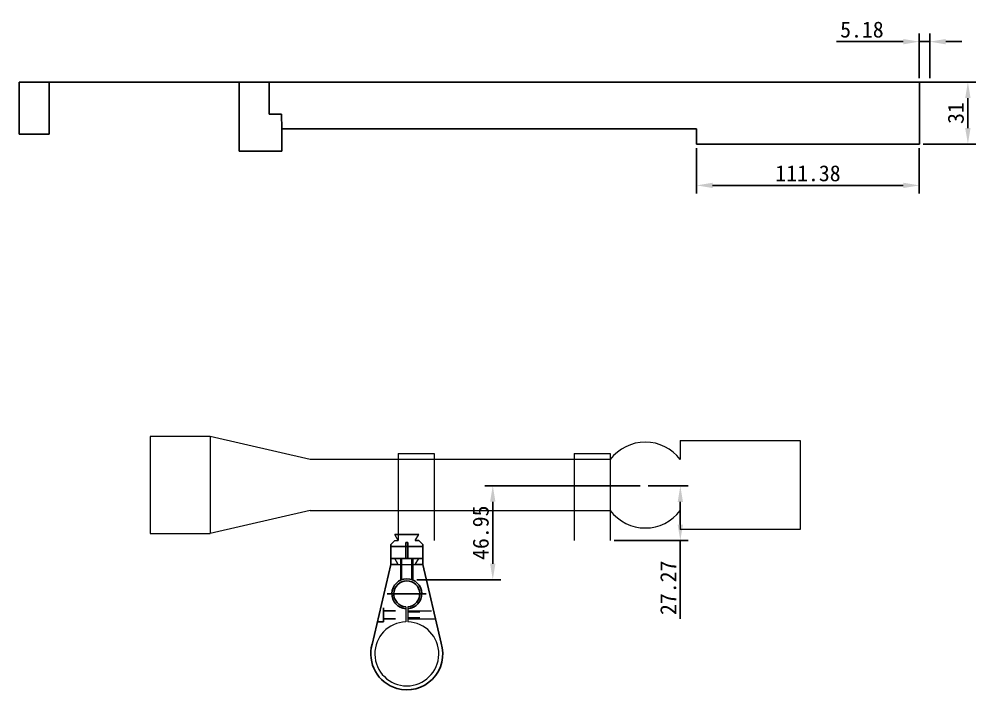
# Model space of a CAD drawing. Header units: millimetres. Extents: x 1443 to 3417, y 283 to 1662.
# Drawn here: x 2938.4 to 3416.7, y 950.4 to 1285.7 of the extents above; entities that cross this region are included whole.
import ezdxf

# ---------------------------------------------------------------- set-up
doc = ezdxf.new("R2010")
doc.units = ezdxf.units.MM
doc.linetypes.add('ACAD_ISO03W100', pattern=[30, 12, -18])
doc.linetypes.add('DASHDOTX3', pattern=[508, 254, -127, 0, -127])
doc.layers.get('Defpoints').update_dxf_attribs({"color": 6})
doc.layers.add('中线', color=1, linetype='DASHDOTX3')
doc.layers.add('虚线', color=2, linetype='ACAD_ISO03W100')
doc.layers.add('实线', color=7, linetype='Continuous', lineweight=20)
doc.layers.add('实线2', color=5, linetype='Continuous', lineweight=20)
doc.styles.get("Standard").update_dxf_attribs({"font": 'SimSun.ttf'})
doc.dimstyles.new('大尺寸', dxfattribs={"dimtxt": 8, "dimasz": 8, "dimexe": 4, "dimexo": 2, "dimgap": 2, "dimtad": 1, "dimdsep": 46, "dimtxsty": 'Standard', "dimcen": 8, "dimadec": 0, "dimazin": 0, "dimtfac": 1, "dimtmove": 0, "dimatfit": 3, "dimfxl": 1, "dimarcsym": 0})

# ---------------------------------------------------------------- blocks, each defined once
blk = doc.blocks.new('*D179')
at = {"color": 0, "lineweight": -2}
for p, q in [((3388.47, 1256.27), (3388.47, 1278.44)), ((3393.65, 1256.27), (3393.65, 1278.44)), ((3380.47, 1274.44), (3347.05, 1274.44)), ((3393.65, 1274.44), (3388.47, 1274.44)), ((3401.65, 1274.44), (3409.65, 1274.44))]:
    blk.add_line(p, q, dxfattribs=at)
at = {"color": 0}
for points in [[(3380.47, 1275.77), (3380.47, 1273.11), (3388.47, 1274.44)], [(3401.65, 1275.77), (3401.65, 1273.11), (3393.65, 1274.44)]]:
    blk.add_solid(points, dxfattribs=at)
at = {"layer": 'Defpoints', "color": 0}
for p in [(3388.47, 1274.44), (3388.47, 1254.27), (3393.65, 1254.27)]:
    blk.add_point(p, dxfattribs=at)
at = {"color": 0, "insert": (3359.76, 1280.44), "char_height": 8, "attachment_point": 5}
blk.add_mtext('5.18', dxfattribs=at)
blk = doc.blocks.new('*D180')
at = {"color": 0, "lineweight": -2}
for p, q in [((3390.47, 1254.27), (3416.74, 1254.27)), ((3412.74, 1246.27), (3412.74, 1231.27)), ((3390.47, 1223.27), (3416.74, 1223.27))]:
    blk.add_line(p, q, dxfattribs=at)
at = {"color": 0}
for points in [[(3411.4, 1246.27), (3414.07, 1246.27), (3412.74, 1254.27)], [(3411.4, 1231.27), (3414.07, 1231.27), (3412.74, 1223.27)]]:
    blk.add_solid(points, dxfattribs=at)
at = {"layer": 'Defpoints', "color": 0}
for p in [(3388.47, 1254.27), (3388.47, 1223.27), (3412.74, 1223.27)]:
    blk.add_point(p, dxfattribs=at)
at = {"color": 0, "insert": (3406.74, 1238.77), "char_height": 8, "attachment_point": 5, "rotation": 90}
blk.add_mtext('31', dxfattribs=at)
blk = doc.blocks.new('*D181')
at = {"color": 0, "lineweight": -2}
for p, q in [((3277.1, 1221.27), (3277.1, 1198.59)), ((3388.47, 1221.27), (3388.47, 1198.59)), ((3380.47, 1202.59), (3285.1, 1202.59))]:
    blk.add_line(p, q, dxfattribs=at)
at = {"color": 0}
for points in [[(3285.1, 1203.92), (3285.1, 1201.26), (3277.1, 1202.59)], [(3380.47, 1203.92), (3380.47, 1201.26), (3388.47, 1202.59)]]:
    blk.add_solid(points, dxfattribs=at)
at = {"layer": 'Defpoints', "color": 0}
for p in [(3277.1, 1223.27), (3388.47, 1223.27), (3277.1, 1202.59)]:
    blk.add_point(p, dxfattribs=at)
at = {"color": 0, "insert": (3332.79, 1208.59), "char_height": 8, "attachment_point": 5}
blk.add_mtext('111.38', dxfattribs=at)
blk = doc.blocks.new('*D329')
at = {"color": 0, "lineweight": -2}
for p, q in [((3252.84, 1052.34), (3272.97, 1052.34)), ((3268.97, 1044.34), (3268.97, 1033.06)), ((3235.97, 1025.06), (3272.97, 1025.06)), ((3268.97, 1025.06), (3268.97, 985.86))]:
    blk.add_line(p, q, dxfattribs=at)
at = {"color": 0}
for points in [[(3267.63, 1044.34), (3270.3, 1044.34), (3268.97, 1052.34)], [(3267.63, 1033.06), (3270.3, 1033.06), (3268.97, 1025.06)]]:
    blk.add_solid(points, dxfattribs=at)
at = {"layer": 'Defpoints', "color": 0}
for p in [(3250.84, 1052.34), (3233.97, 1025.06), (3268.97, 1025.06)]:
    blk.add_point(p, dxfattribs=at)
at = {"color": 0, "insert": (3262.97, 1001.46), "char_height": 8, "attachment_point": 5, "rotation": 90}
blk.add_mtext('27.27', dxfattribs=at)
blk = doc.blocks.new('*D330')
at = {"color": 0, "lineweight": -2}
for p, q in [((3248.84, 1052.45), (3171.2, 1052.45)), ((3175.2, 1044.45), (3175.2, 1013.5)), ((3137.24, 1005.5), (3179.2, 1005.5))]:
    blk.add_line(p, q, dxfattribs=at)
at = {"color": 0}
for points in [[(3173.87, 1044.45), (3176.54, 1044.45), (3175.2, 1052.45)], [(3173.87, 1013.5), (3176.54, 1013.5), (3175.2, 1005.5)]]:
    blk.add_solid(points, dxfattribs=at)
at = {"layer": 'Defpoints', "color": 0}
for p in [(3250.84, 1052.45), (3135.24, 1005.5), (3175.2, 1005.5)]:
    blk.add_point(p, dxfattribs=at)
at = {"color": 0, "insert": (3169.2, 1028.98), "char_height": 8, "attachment_point": 5, "rotation": 90}
blk.add_mtext('46.95', dxfattribs=at)

msp = doc.modelspace()

# ---------------------------------------------------------------- linework, layer by layer
for p, q in [((3393.65133, 1254.27081), (2938.38828, 1254.27081)), ((2938.38828, 1228.27594), (2938.38828, 1254.27081)), ((3048.47178, 1254.27054), (2953.38828, 1254.27081)), ((2953.38828, 1254.27081), (2953.38828, 1228.27594)), ((3048.47178, 1219.77081), (3048.47178, 1254.27054)), ((3063.47178, 1254.27081), (3063.47178, 1238.27219)), ((3388.47422, 1254.27081), (3388.47422, 1223.2719)), ((3063.47178, 1238.27219), (3069.63585, 1238.27218)), ((3069.63585, 1238.27218), (3069.80267, 1230.9052)), ((3277.09812, 1230.9052), (3069.80267, 1230.9052)), ((3069.80267, 1230.9052), (3069.80267, 1219.77081)), ((3277.09812, 1223.2719), (3277.09812, 1230.9052)), ((2953.38828, 1228.27594), (2938.38828, 1228.27594)), ((3277.09812, 1223.2719), (3388.47422, 1223.2719)), ((3069.80267, 1219.77081), (3048.47178, 1219.77081)), ((3131.71209, 1016.06693), (3131.71209, 1024.06655)), ((3131.71209, 1024.06655), (3132.71209, 1024.06655)), ((3132.71209, 1024.06655), (3132.71209, 1016.06541)), ((3124.21209, 1022.06739), (3140.21209, 1022.06739)), ((3124.21209, 1016.06738), (3140.21209, 1016.05292)), ((3126.21209, 1016.0743), (3130.41209, 1016.0743))]:
    msp.add_line(p, q)
at = {"color": 0, "lineweight": -3, "ltscale": 0.5}
for p, q in [((3126.21209, 1025.06488), (3124.21209, 1023.06514)), ((3136.46209, 1025.06413), (3138.21209, 1025.06366)), ((3138.21209, 1025.06366), (3140.21209, 1023.06313)), ((3124.21209, 1023.06514), (3124.21209, 1013.06514)), ((3140.21209, 1023.06313), (3140.21209, 1013.06313)), ((3126.21209, 1016.0743), (3138.21208, 1016.05597)), ((3129.24059, 1016.06557), (3129.23813, 1005.52491)), ((3135.23584, 1005.50395), (3135.23533, 1016.06557)), ((3124.21209, 1013.06514), (3127.96209, 1013.06514)), ((3136.46209, 1013.06313), (3140.21209, 1013.06212)), ((3140.21209, 1013.06313), (3136.46209, 1013.06313)), ((3136.49058, 1013.05039), (3140.24058, 1013.04938)), ((3131.71716, 984.43215), (3131.73471, 984.43215))]:
    msp.add_line(p, q, dxfattribs=at)
at = {"linetype": 'DASHDOTX3'}
msp.add_line((3126.21209, 1028.0633), (3138.2228, 1028.0633), dxfattribs=at)
for centre, radius, start, end in [((3132.21716, 998.43835), 7.5, 273.9568911, 266.3117626), ((3132.21716, 968.43996), 18, 164.3501746, 253.8723798), ((3132.21716, 968.43996), 18, 253.8723798, 17.2928407)]:
    msp.add_arc(centre, radius, start, end)
at = {"layer": '中线', "ltscale": 0.5}
msp.add_line((3141.96726, 998.43835), (3122.46707, 998.43835), dxfattribs=at)
at = {"layer": '实线', "ltscale": 0.5}
for p, q in [((3127.96209, 1025.06413), (3126.21209, 1028.0733)), ((3126.21209, 1025.06488), (3127.96178, 1025.06467)), ((3136.46209, 1025.06413), (3138.21208, 1028.05497)), ((3127.93867, 1013.06915), (3126.18867, 1016.07831)), ((3127.96209, 1013.06514), (3126.21209, 1016.0743)), ((3127.96716, 1013.05641), (3126.21717, 1016.06557)), ((3136.43867, 1013.06915), (3138.18866, 1016.05998)), ((3136.46209, 1013.06514), (3138.21208, 1016.05597)), ((3136.46716, 1013.05641), (3138.21716, 1016.04724)), ((3124.21209, 1013.06413), (3127.96178, 1013.06366)), ((3124.21716, 1013.05741), (3140.21716, 1013.0554)), ((3124.24058, 1013.05139), (3127.99027, 1013.05092)), ((3131.73471, 991.95628), (3131.73471, 984.43215)), ((3132.73471, 991.95898), (3132.73471, 984.43159))]:
    msp.add_line(p, q, dxfattribs=at)
at = {"layer": '实线', "color": 0, "lineweight": -3, "ltscale": 0.5}
for p, q in [((3126.18867, 1016.07831), (3138.18866, 1016.07831)), ((3126.21717, 1016.06557), (3138.21716, 1016.06557)), ((3124.21716, 1013.05741), (3114.83127, 973.10159)), ((3140.24058, 1013.04938), (3149.40353, 973.79056))]:
    msp.add_line(p, q, dxfattribs=at)
msp.add_arc((3132.21716, 998.43835), 6.5, 274.5668494, 265.7433654, dxfattribs=at)
at = {"layer": '实线', "ltscale": 0.5}
msp.add_arc((3132.21716, 968.43996), 16, 91.7907847, 88.2092153, dxfattribs=at)
at = {"layer": '实线2', "ltscale": 0.2}
for p, q in [((3033.96534, 1077.06467), (3003.96534, 1077.06467)), ((3003.96534, 1077.06467), (3003.96534, 1028.56467)), ((3033.96534, 1077.06467), (3033.96534, 1028.56467)), ((3083.96534, 1065.56467), (3033.96534, 1077.06467)), ((3268.96534, 1075.06467), (3328.96534, 1075.06467)), ((3268.96534, 1075.06467), (3268.96534, 1065.56467)), ((3328.96534, 1075.06467), (3328.96534, 1030.56467)), ((3127.96178, 1068.56467), (3145.96178, 1068.56467)), ((3215.96534, 1068.56467), (3233.96534, 1068.56467)), ((3233.96534, 1065.56467), (3083.96534, 1065.56467)), ((3083.96534, 1040.06467), (3033.96534, 1028.56467)), ((3083.96534, 1040.06467), (3233.96534, 1040.06467)), ((3268.96534, 1040.06467), (3268.96534, 1030.56467)), ((3003.96534, 1028.56467), (3033.96534, 1028.56467)), ((3328.96534, 1030.56467), (3268.96534, 1030.56467))]:
    msp.add_line(p, q, dxfattribs=at)
at = {"layer": '实线2', "ltscale": 0.5}
for p, q in [((3127.96178, 1068.56467), (3127.96178, 1025.06467)), ((3145.96178, 1068.56467), (3145.96178, 1025.06467)), ((3215.96534, 1068.56467), (3215.96534, 1025.06467)), ((3233.96534, 1068.56467), (3233.96534, 1025.06467)), ((3129.76143, 1005.52491), (3129.76143, 1016.06557)), ((3134.73255, 1005.50395), (3134.73255, 1016.06557)), ((3132.73471, 989.97016), (3144.48465, 989.97016)), ((3132.73471, 985.96316), (3146.15436, 985.96316))]:
    msp.add_line(p, q, dxfattribs=at)
at = {"layer": '实线2', "ltscale": 0.2}
for centre, start, end in [((3251.46534, 1052.33543), 37.0876779, 142.9123221), ((3251.46534, 1053.2939), 217.0876779, 322.9123221)]:
    msp.add_arc(centre, 21.9377, start, end, dxfattribs=at)
at = {"layer": '虚线', "ltscale": 0.5}
for p, q in [((3120.60981, 987.97016), (3120.60981, 991.47016)), ((3120.60981, 989.97016), (3131.73471, 989.97016)), ((3120.60981, 987.97016), (3120.60981, 984.47016)), ((3120.60981, 985.97016), (3131.73471, 985.97016)), ((3132.73471, 989.47016), (3144.693, 989.47016)), ((3132.73471, 986.47016), (3145.94309, 986.47016)), ((3120.60981, 984.47016), (3117.94769, 984.47016))]:
    msp.add_line(p, q, dxfattribs=at)

# ---------------------------------------------------------------- dimensions: what is measured, and where the dimension line sits
at = {"color": 1}
for base, p1, p2, picture, middle in [((3388.47422, 1274.44116), (3393.65133, 1254.27081), (3388.47422, 1254.27081), '*D179', (3359.76311, 1280.44116)), ((3277.09812, 1202.59064), (3388.47422, 1223.2719), (3277.09812, 1223.2719), '*D181', (3332.78617, 1208.59064))]:
    dim = msp.add_linear_dim(base=base, p1=p1, p2=p2, dimstyle='大尺寸', dxfattribs=at)
    dim.commit()
    dim.dimension.update_dxf_attribs({"geometry": picture, "text_midpoint": middle})
dim = msp.add_linear_dim(base=(3412.73569, 1223.2719), p1=(3388.47422, 1254.27081), p2=(3388.47422, 1223.2719), angle=90, dimstyle='大尺寸', dxfattribs=at)
dim.commit()
dim.dimension.update_dxf_attribs({"geometry": '*D180', "text_midpoint": (3406.73569, 1238.77135)})
for base, p1, p2, picture, middle in [((3175.20474, 1005.50395), (3250.84034, 1052.44912), (3135.23584, 1005.50395), '*D330', (3169.20474, 1028.97654)), ((3268.96534, 1025.06467), (3250.84034, 1052.33543), (3233.96534, 1025.06467), '*D329', (3262.96534, 1001.46467))]:
    dim = msp.add_linear_dim(base=base, p1=p1, p2=p2, angle=90, dimstyle='大尺寸')
    dim.commit()
    dim.dimension.update_dxf_attribs({"geometry": picture, "text_midpoint": middle})

doc.saveas('drawing.dxf')
